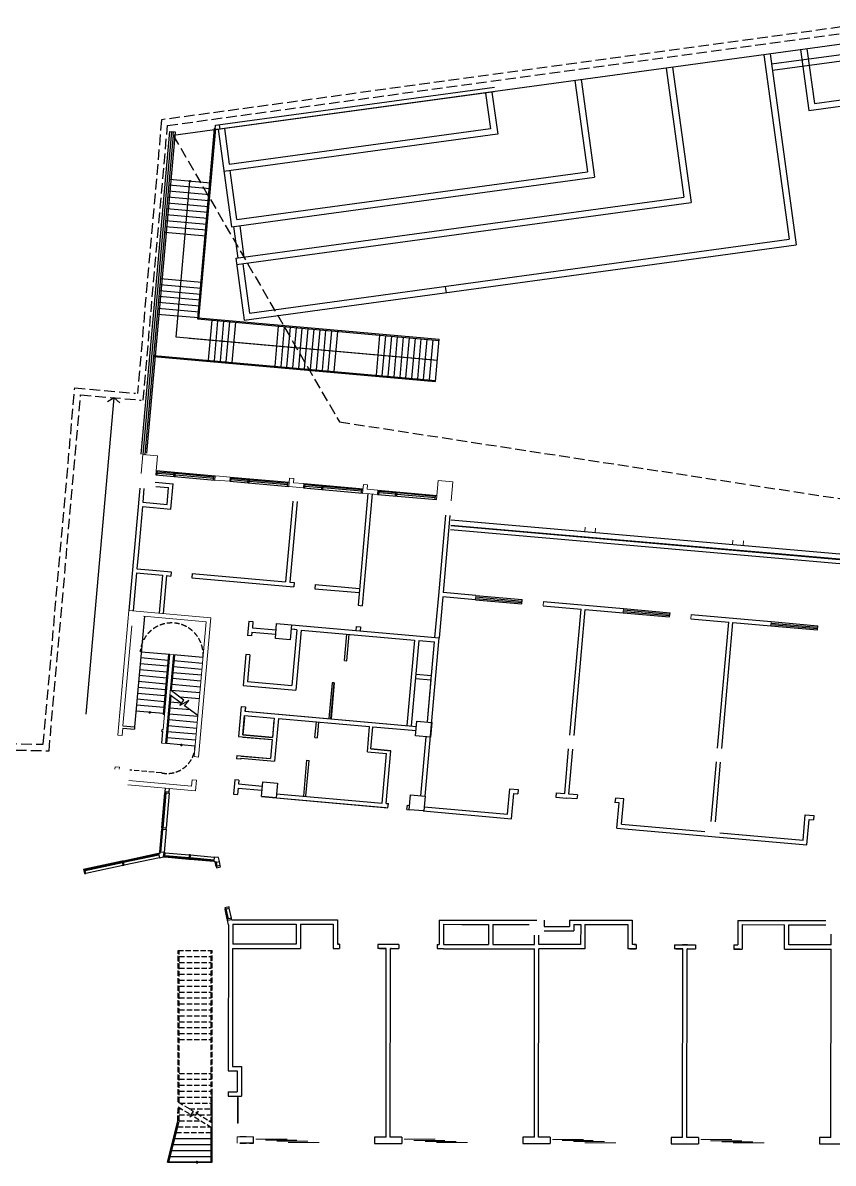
# Model space of a CAD drawing. Header units: millimetres. Extents: x 1311049 to 1489343, y -2265 to 146932.
# Drawn here: x 1361493 to 1399743, y 38943 to 92795 of the extents above; entities that cross this region are included whole.
import ezdxf

# ---------------------------------------------------------------- set-up
doc = ezdxf.new("R2010")
doc.units = ezdxf.units.MM
doc.header["$LTSCALE"] = 1000
doc.linetypes.add('DASH', pattern=[0.35, 0.25, -0.1])
doc.linetypes.add('XRE1$0$DASH', pattern=[0.35, 0.25, -0.1])
for name, color, linetype in [('A-WALL', 7, 'CONTINUOUS'), ('A—墙体', 7, 'CONTINUOUS'), ('A—楼梯、电梯、栏杆', 50, 'CONTINUOUS'), ('A—门窗', 135, 'CONTINUOUS'), ('E1-RV-1F$0$WRV-1-01-N1$0$AUDIT_D_120618114340-341', 1, 'CONTINUOUS'), ('I—平面—门', 22, 'CONTINUOUS')]:
    doc.layers.add(name, color=color, linetype=linetype)
for name, color, linetype, lineweight in [('E1-RI-1F$0$A-DOOR-GLAZ', 1, 'CONTINUOUS', 5), ('E1-RI-1F$0$A-GLAZ', 140, 'CONTINUOUS', 5), ('E1-RI-1F$0$A-WALL', 7, 'CONTINUOUS', 5), ('E1-RI-1F$0$AUDIT_D_131110141545-10', 7, 'CONTINUOUS', 5), ('E1-RI-1F$0$AUDIT_D_131110141545-11', 3, 'CONTINUOUS', 5), ('E1-RV-1F$0$$0$A-WALL', 7, 'CONTINUOUS', 5), ('E1-RV-1F$0$A-WALL', 7, 'CONTINUOUS', 5)]:
    doc.layers.add(name, color=color, linetype=linetype, lineweight=lineweight)
doc.layers.get('E1-RV-1F$0$WRV-1-01-N1$0$AUDIT_D_120618114340-341').off()
doc.layers.get('I—平面—门').off()

# ---------------------------------------------------------------- blocks, each defined once
blk = doc.blocks.new('E1-RI-1F$0$SLIDING-4_PANEL_NO_TRIM_NO')
at = {"layer": 'E1-RI-1F$0$A-DOOR-GLAZ'}
for p, q in [((102, 201), (1575, 201)), ((635, 150), (2108, 150)), ((1168, 99), (2641, 99)), ((1625, 48), (3098, 48))]:
    blk.add_line(p, q, dxfattribs=at)
blk = doc.blocks.new('E1-RV-1F$0$3')
at = {"layer": 'A—楼梯、电梯、栏杆'}
h = blk.add_hatch(color=256, dxfattribs=at)
edge = h.paths.add_edge_path()
edge.add_arc((10773785, -7567737), 20, 138.7891, 318.7891, ccw=False)
edge.add_arc((10773785, -7567737), 20, -41.2109, 138.7891, ccw=False)
blk.add_lwpolyline([(10773800, -7567750, -1), (10773770, -7567724, -1)], format="xyb", close=True, dxfattribs=at)
blk = doc.blocks.new('E1-RI-1F$0$ERE')
at = {"layer": 'A—门窗'}
for p, q in [((11739078, -6134608), (11739095, -6134408)), ((11739881, -6134610), (11739084, -6134541)), ((11739886, -6134543), (11739089, -6134475)), ((11739875, -6134677), (11739892, -6134478)), ((11739935, -6134682), (11739952, -6134483)), ((11741754, -6134771), (11739940, -6134615)), ((11741760, -6134705), (11739946, -6134548)), ((11741748, -6134841), (11741765, -6134641)), ((11742565, -6134912), (11742582, -6134712)), ((11743368, -6134910), (11742571, -6134841)), ((11743374, -6134844), (11742577, -6134775)), ((11743362, -6134981), (11743379, -6134782)), ((11743422, -6134986), (11743439, -6134787)), ((11745242, -6135071), (11743428, -6134915)), ((11745247, -6135005), (11743434, -6134849)), ((11745235, -6135145), (11745253, -6134945)), ((11746051, -6135216), (11746068, -6135017)), ((11746855, -6135210), (11746058, -6135142)), ((11746860, -6135144), (11746063, -6135075)), ((11746848, -6135285), (11746865, -6135086)), ((11746908, -6135291), (11746925, -6135091)), ((11748728, -6135371), (11746915, -6135215)), ((11748734, -6135305), (11746920, -6135149)), ((11748722, -6135449), (11748739, -6135249)), ((11749539, -6135520), (11749556, -6135321)), ((11750348, -6135444), (11749551, -6135375)), ((11750342, -6135510), (11749545, -6135442)), ((11750336, -6135589), (11750353, -6135390)), ((11750395, -6135595), (11750412, -6135395)), ((11752216, -6135672), (11750402, -6135516)), ((11752222, -6135605), (11750408, -6135449)), ((11752209, -6135753), (11752226, -6135554))]:
    blk.add_line(p, q, dxfattribs=at)
for points in [[(11739017, -6134602), (11741808, -6134846)], [(11739035, -6134403), (11741825, -6134646)], [(11742523, -6134707), (11745311, -6134951)], [(11742505, -6134907), (11745294, -6135151)], [(11745992, -6135211), (11748781, -6135454)], [(11746009, -6135011), (11748800, -6135255)], [(11749496, -6135315), (11752284, -6135559)], [(11749479, -6135515), (11752268, -6135758)]]:
    blk.add_lwpolyline(points, dxfattribs=at)
at = {"layer": 'E1-RI-1F$0$AUDIT_D_131110141545-10'}
for p, q in [((11738321, -6134542), (11738398, -6133645)), ((11739095, -6133705), (11738398, -6133645)), ((11739018, -6134602), (11739095, -6133705)), ((11741808, -6134846), (11742505, -6134907))]:
    blk.add_line(p, q, dxfattribs=at)
for points in [[(11741808, -6134846), (11741825, -6134643), (11742024, -6134664), (11742024, -6134664), (11742522, -6134707), (11742505, -6134907)], [(11745294, -6135151), (11745328, -6134752), (11745528, -6134769), (11745511, -6134968), (11746009, -6135011), (11745992, -6135211)], [(11745294, -6135151), (11745991, -6135211)], [(11748781, -6135454), (11748816, -6135056), (11749015, -6135073), (11748998, -6135272), (11749496, -6135315), (11749479, -6135514), (11748781, -6135454)], [(11752965, -6135818), (11753042, -6134921), (11752344, -6134861), (11752267, -6135758)]]:
    blk.add_lwpolyline(points, dxfattribs=at)
at = {"layer": 'E1-RI-1F$0$AUDIT_D_131110141545-11'}
for p, q in [((11739024, -6134536), (11739023, -6134536)), ((11739029, -6134470), (11739029, -6134470)), ((11741808, -6134843), (11741825, -6134643)), ((11752274, -6135677), (11752274, -6135677)), ((11752280, -6135610), (11752280, -6135610))]:
    blk.add_line(p, q, dxfattribs=at)
blk = doc.blocks.new('E1-RI-1F$0$RECTANGULAR_MULLION_-_60_H')
at = {"layer": 'A—门窗'}
for p, q in [((64153, 63217), (65242, 62886)), ((64211, 63409), (65301, 63077))]:
    blk.add_line(p, q, dxfattribs=at)
blk = doc.blocks.new('E1-RI-1F$0$RECTANGULAR_MULLION_-_60_M')
at = {"layer": 'A—门窗'}
for p, q in [((65358, 63059), (66433, 62732)), ((65300, 62868), (66374, 62541))]:
    blk.add_line(p, q, dxfattribs=at)
blk = doc.blocks.new('E1-RI-1F$0$SYSTEM_PANEL_-_GLAZED-7480')
at = {"layer": 'E1-RI-1F$0$A-GLAZ'}
for p, q in [((605, 44.45), (-605, 44.45)), ((-605, 44.45), (-605, 19.05)), ((-605, 19.05), (605, 19.05)), ((605, 19.05), (605, 44.45))]:
    blk.add_line(p, q, dxfattribs=at)

msp = doc.modelspace()

# ---------------------------------------------------------------- linework, layer by layer
at = {"layer": 'A-WALL'}
for p, q in [((1373475, 64422), (1381146, 63744)), ((1374429, 64137), (1374155, 64161, 0)), ((1374429, 64137), (1374196, 61497)), ((1374628, 64119), (1374377, 61280)), ((1374628, 64119), (1379982, 63646)), ((1372295, 63848), (1372096, 63866)), ((1376685, 62682, 0), (1376795, 63927)), ((1376784, 62673), (1376894, 63919)), ((1379982, 63646), (1379626, 59611)), ((1380182, 63628), (1380929, 63562)), ((1380485, 56273), (1381146, 63744)), ((1380744, 61470), (1380929, 63562)), ((1372017, 62970), (1371887, 61500)), ((1372216, 62952), (1372017, 62970)), ((1372216, 62952), (1372104, 61682)), ((1376685, 62682, 0), (1376784, 62673, 0)), ((1371887, 61500), (1374377, 61280)), ((1372104, 61682), (1374196, 61497)), ((1376090, 61631), (1375940, 59937)), ((1376189, 61622), (1376040, 59928)), ((1376044, 59975), (1376176, 61469)), ((1376189, 61622), (1376090, 61631)), ((1379979, 61337), (1379825, 59594)), ((1380594, 59777), (1380726, 61271)), ((1371799, 60504), (1371673, 59085)), ((1371799, 60504), (1371998, 60487)), ((1371998, 60487), (1371981, 60287)), ((1371954, 59988), (1371881, 59167)), ((1371981, 60287), (1380074, 59572)), ((1373349, 59865), (1373276, 59043)), ((1373557, 59947), (1373378, 57930)), ((1373557, 59947), (1377865, 59566)), ((1375284, 59042), (1375350, 59789)), ((1377759, 58371), (1377865, 59566)), ((1377922, 58507), (1378014, 59553)), ((1378014, 59553), (1380056, 59372)), ((1373267, 58944), (1373188, 58047)), ((1375284, 59042), (1375383, 59033)), ((1371594, 58188), (1371581, 58039)), ((1371594, 58188), (1373188, 58047)), ((1377759, 58371), (1378656, 58292)), ((1377922, 58507), (1378868, 58423)), ((1378449, 55951), (1378656, 58292)), ((1378648, 55933), (1378868, 58423)), ((1371780, 58021), (1371581, 58039)), ((1371785, 58071), (1371780, 58021)), ((1371785, 58071), (1373378, 57930)), ((1371493, 57043), (1371433, 56370)), ((1371692, 57025), (1371493, 57043)), ((1371659, 56651), (1371633, 56353)), ((1371659, 56651), (1372780, 56552)), ((1371692, 57025), (1371677, 56851)), ((1371677, 56851), (1372797, 56752)), ((1371433, 56370), (1371633, 56353)), ((1372753, 56254), (1378630, 55734)), ((1373468, 56391), (1378449, 55951)), ((1378630, 55734), (1378730, 55725)), ((1378648, 55933), (1378748, 55924)), ((1378730, 55725), (1378748, 55924)), ((1379626, 55646), (1379644, 55845)), ((1379626, 55646), (1379626, 55646)), ((1379626, 55646), (1379726, 55637)), ((1379644, 55845), (1379744, 55836))]:
    msp.add_line(p, q, dxfattribs=at)
at = {"layer": 'A-WALL', "color": 7}
for p, q in [((1371963, 60088), (1373357, 59965)), ((1371673, 59085), (1373267, 58944)), ((1371881, 59167), (1373276, 59043))]:
    msp.add_line(p, q, dxfattribs=at)
at = {"layer": 'A-WALL'}
msp.add_lwpolyline([(1371963, 60088), (1373357, 59965), (1373276, 59043), (1371881, 59167)], close=True, dxfattribs=at)
for points in [[(1380096, 59821), (1380793, 59759), (1380732, 59062), (1380034, 59124), (1380096, 59821)], [(1378868, 58423), (1377922, 58507), (1378014, 59553)], [(1372815, 56951), (1373512, 56889), (1373451, 56192), (1372753, 56254), (1372815, 56951)], [(1379788, 56334), (1380485, 56273), (1380423, 55575), (1379726, 55637), (1379788, 56334)]]:
    msp.add_lwpolyline(points, dxfattribs=at)
at = {"layer": 'A—墙体'}
for p, q in [((1367741, 71103), (1368589, 71028)), ((1367013, 70816), (1366502, 65038)), ((1367212, 70798), (1367155, 70151)), ((1367770, 70899), (1368372, 70846)), ((1368301, 70049), (1368372, 70846)), ((1368483, 69833), (1368589, 71028)), ((1377783, 70562), (1377316, 65287)), ((1367155, 70151), (1368301, 70049)), ((1374237, 70202), (1373900, 66392)), ((1374436, 70185), (1374100, 66374)), ((1377982, 70545), (1377516, 65269)), ((1367138, 69951), (1366948, 67810)), ((1367138, 69951), (1368483, 69833)), ((1381122, 65754), (1381457, 69539)), ((1381656, 69521), (1381335, 65885)), ((1366948, 67810), (1366878, 67013)), ((1366860, 66814), (1366702, 65021)), ((1366860, 66814), (1368080, 66706)), ((1366878, 67013), (1367625, 66947)), ((1367625, 66947), (1368496, 66870)), ((1368496, 66870), (1368479, 66671)), ((1369493, 66782), (1369475, 66583)), ((1369493, 66782), (1373900, 66392)), ((1368080, 66706), (1367922, 64913)), ((1368280, 66688), (1368121, 64895)), ((1368280, 66688), (1368479, 66671)), ((1369475, 66583), (1374281, 66158)), ((1374100, 66374), (1374299, 66357)), ((1374299, 66357), (1374281, 66158)), ((1375295, 66269), (1375277, 66070)), ((1375295, 66269), (1377387, 66084)), ((1375277, 66070), (1377369, 65885)), ((1380946, 63761), (1381122, 65754)), ((1382879, 65749), (1381335, 65885)), ((1377316, 65287), (1377516, 65269)), ((1381317, 65686), (1381145, 63744)), ((1382861, 65550), (1381317, 65686)), ((1386049, 65268), (1387842, 65109)), ((1386066, 65467), (1389851, 65132)), ((1387315, 59158), (1387842, 65109)), ((1387515, 59140), (1388041, 65092)), ((1388041, 65092), (1389834, 64933)), ((1393021, 64651), (1394814, 64493)), ((1393039, 64851), (1396824, 64516)), ((1372155, 64538), (1372096, 63866)), ((1372155, 64538), (1372096, 63866)), ((1372155, 64538), (1372355, 64521)), ((1372155, 64538), (1372355, 64521)), ((1372355, 64521), (1372328, 64222)), ((1372355, 64521), (1372328, 64222)), ((1372328, 64222), (1373449, 64123)), ((1372328, 64222), (1373449, 64123)), ((1373475, 64422), (1381145, 63744)), ((1373475, 64422), (1381145, 63744)), ((1373475, 64422), (1381145, 63744)), ((1373475, 64422), (1381145, 63744)), ((1374429, 64137), (1374155, 64161, 0)), ((1374329, 64145), (1374155, 64161, 0)), ((1374429, 64137), (1374195, 61497)), ((1374429, 64137), (1374195, 61497)), ((1374628, 64119), (1374377, 61280)), ((1374628, 64119), (1374377, 61280)), ((1374628, 64119), (1379982, 63646)), ((1374628, 64119), (1379982, 63646)), ((1377228, 64291), (1377211, 64092)), ((1377228, 64291), (1377427, 64273)), ((1377427, 64273), (1377410, 64074)), ((1394288, 58541), (1394814, 64493)), ((1394487, 58524), (1395014, 64475)), ((1395014, 64475), (1396807, 64317)), ((1372295, 63848), (1372096, 63866)), ((1372295, 63848), (1372096, 63866)), ((1372311, 64023), (1372295, 63848)), ((1372311, 64023), (1372295, 63848)), ((1372311, 64023), (1373431, 63924)), ((1372311, 64023), (1373431, 63924)), ((1379982, 63646), (1379626, 59611)), ((1379982, 63646), (1379626, 59611)), ((1380181, 63628), (1379996, 61536)), ((1380181, 63628), (1379996, 61536)), ((1380181, 63628), (1380929, 63562)), ((1380181, 63628), (1380929, 63562)), ((1380485, 56273), (1381145, 63744)), ((1380485, 56273), (1381145, 63744)), ((1380788, 61968), (1380929, 63562)), ((1380788, 61968), (1380929, 63562)), ((1380041, 62034), (1380788, 61968)), ((1380041, 62034), (1380788, 61968)), ((1371887, 61500), (1374377, 61280)), ((1371887, 61500), (1374377, 61280)), ((1372104, 61682), (1374195, 61497)), ((1372104, 61682), (1374195, 61497)), ((1376090, 61631), (1375940, 59937)), ((1376090, 61631), (1375940, 59937)), ((1376039, 59928), (1376189, 61622)), ((1376189, 61622), (1376090, 61631)), ((1376189, 61622), (1376090, 61631)), ((1379996, 61536), (1379825, 59594)), ((1379996, 61536), (1379825, 59594)), ((1380023, 61835), (1380770, 61769)), ((1380023, 61835), (1380770, 61769)), ((1380594, 59777), (1380770, 61769)), ((1380594, 59777), (1380770, 61769)), ((1371799, 60504), (1371673, 59085)), ((1371799, 60504), (1371673, 59085)), ((1371799, 60504), (1371998, 60487)), ((1371799, 60504), (1371998, 60487)), ((1371998, 60487), (1371980, 60287)), ((1371998, 60487), (1371980, 60287)), ((1371980, 60287), (1380074, 59572)), ((1371980, 60287), (1380074, 59572)), ((1373357, 59965), (1373276, 59043)), ((1373357, 59965), (1373276, 59043)), ((1373556, 59947), (1373378, 57930)), ((1373556, 59947), (1373378, 57930)), ((1373556, 59947), (1377865, 59566)), ((1373556, 59947), (1377865, 59566)), ((1375449, 59780), (1375383, 59033)), ((1375449, 59780), (1375396, 59182)), ((1366213, 59493), (1366760, 59445)), ((1366222, 59593), (1366768, 59544)), ((1366768, 59544), (1366760, 59445)), ((1368054, 59330), (1368063, 59430)), ((1368054, 59330), (1368104, 59326)), ((1368056, 58778), (1368104, 59326)), ((1368063, 59430), (1368113, 59425)), ((1377759, 58371), (1377865, 59566)), ((1377759, 58371), (1377865, 59566)), ((1377922, 58507), (1378014, 59553)), ((1377922, 58507), (1378014, 59553)), ((1378014, 59553), (1380056, 59373)), ((1378014, 59553), (1380056, 59373)), ((1371872, 59067), (1373267, 58944)), ((1371872, 59067), (1373267, 58944)), ((1373267, 58944), (1373188, 58047)), ((1373267, 58944), (1373188, 58047)), ((1380286, 56290), (1380532, 59080)), ((1380286, 56290), (1380532, 59080)), ((1371594, 58188), (1371581, 58039)), ((1371594, 58188), (1371581, 58039)), ((1371793, 58171), (1373188, 58047)), ((1371793, 58171), (1373188, 58047)), ((1377759, 58371), (1378655, 58292)), ((1377759, 58371), (1378655, 58292)), ((1377922, 58507), (1378868, 58423)), ((1377922, 58507), (1378868, 58423)), ((1378448, 55951), (1378655, 58292)), ((1378448, 55951), (1378655, 58292)), ((1378648, 55933), (1378868, 58423)), ((1378648, 55933), (1378868, 58423)), ((1387071, 56393), (1387258, 58510)), ((1387270, 56376), (1387457, 58493)), ((1371780, 58021), (1371581, 58039)), ((1371780, 58021), (1371581, 58039)), ((1371784, 58071), (1371780, 58021)), ((1371784, 58071), (1371780, 58021)), ((1371784, 58071), (1373378, 57930)), ((1371784, 58071), (1373378, 57930)), ((1374754, 56277), (1374904, 57971)), ((1374754, 56277), (1374904, 57971)), ((1374854, 56269), (1375003, 57962)), ((1374854, 56269), (1375003, 57962)), ((1374904, 57971), (1375003, 57962)), ((1374904, 57971), (1375003, 57962)), ((1393982, 55080), (1394231, 57894)), ((1394181, 55062), (1394430, 57876)), ((1371493, 57043), (1371433, 56370)), ((1371493, 57043), (1371433, 56370)), ((1371692, 57025), (1371493, 57043)), ((1371692, 57025), (1371493, 57043)), ((1371659, 56652), (1371632, 56353)), ((1371659, 56652), (1371632, 56353)), ((1371659, 56652), (1372779, 56552)), ((1371659, 56652), (1372779, 56552)), ((1371692, 57025), (1371676, 56851)), ((1371692, 57025), (1371676, 56851)), ((1371676, 56851), (1372797, 56752)), ((1371676, 56851), (1372797, 56752)), ((1384375, 55427), (1384481, 56622)), ((1384481, 56622), (1384880, 56587)), ((1384880, 56587), (1384862, 56388)), ((1371433, 56370), (1371632, 56353)), ((1371433, 56370), (1371632, 56353)), ((1372753, 56254), (1378730, 55725)), ((1372753, 56254), (1378730, 55725)), ((1373468, 56391), (1378448, 55951)), ((1373468, 56391), (1378448, 55951)), ((1384557, 55210), (1384663, 56406)), ((1384663, 56406), (1384862, 56388)), ((1386673, 56429), (1386655, 56229)), ((1386655, 56229), (1387153, 56185)), ((1386673, 56429), (1387071, 56393)), ((1387651, 56141), (1387153, 56185)), ((1387669, 56341), (1387270, 56376)), ((1387669, 56341), (1387651, 56141)), ((1389462, 56182), (1389444, 55983)), ((1389860, 56147), (1389462, 56182)), ((1389754, 54951), (1389860, 56147)), ((1378648, 55933), (1378747, 55924)), ((1378648, 55933), (1378747, 55924)), ((1378730, 55725), (1378747, 55924)), ((1378730, 55725), (1378747, 55924)), ((1379626, 55646), (1379644, 55845)), ((1379626, 55646), (1379644, 55845)), ((1379626, 55646), (1379726, 55637)), ((1379626, 55646), (1379726, 55637)), ((1379644, 55845), (1379743, 55836)), ((1379644, 55845), (1379743, 55836)), ((1380398, 55578), (1384557, 55210)), ((1380441, 55775), (1384375, 55427)), ((1389643, 55965), (1389444, 55983)), ((1389538, 54770), (1389643, 55965)), ((1389754, 54951), (1393689, 54604)), ((1398321, 54194), (1398427, 55389)), ((1398427, 55389), (1398825, 55354)), ((1398503, 53977), (1398608, 55173)), ((1398608, 55173), (1398808, 55155)), ((1398825, 55354), (1398808, 55155)), ((1389538, 54770), (1398503, 53977)), ((1394386, 54542), (1398321, 54194)), ((1371156, 50412), (1371351, 50454)), ((1371200, 50204), (1371156, 50412)), ((1371200, 50204), (1371191, 43305)), ((1371355, 50435), (1371351, 50454)), ((1371355, 50435), (1376350, 50429)), ((1371400, 50235), (1371399, 49285)), ((1371400, 50235), (1374400, 50232)), ((1371800, 50435), (1371800, 50435)), ((1374400, 50232), (1374399, 49281)), ((1374600, 50231), (1374598, 49081)), ((1374600, 50231), (1376150, 50229)), ((1376150, 50229), (1376148, 49079)), ((1376150, 50229), (1376149, 49279)), ((1376350, 50429), (1376349, 49279)), ((1381150, 50424), (1381149, 49274)), ((1381150, 50424), (1385750, 50418)), ((1381350, 50223), (1381349, 49273)), ((1381350, 50223), (1383225, 50221)), ((1382222, 50222), (1383475, 50221)), ((1383475, 50221), (1383474, 49271)), ((1383675, 50221), (1383674, 49271)), ((1383675, 50221), (1385400, 50219)), ((1386100, 50418), (1386100, 50118)), ((1386100, 50118), (1387300, 50116)), ((1387300, 50416), (1387300, 50116)), ((1387300, 50416), (1390250, 50413)), ((1387500, 50216), (1387499, 49916)), ((1387500, 50216), (1387825, 50216)), ((1387825, 50216), (1387824, 49266)), ((1388025, 50215), (1388023, 49065)), ((1388025, 50215), (1390050, 50213)), ((1390050, 50213), (1390048, 49063)), ((1390250, 50413), (1390249, 49263)), ((1395250, 50407), (1395249, 49257)), ((1395250, 50407), (1399400, 50402)), ((1395450, 50207), (1395448, 49057)), ((1395450, 50207), (1397450, 50204)), ((1397448, 49054), (1397450, 50204)), ((1397649, 49254), (1397650, 50204)), ((1397650, 50204), (1399400, 50202)), ((1385649, 49268), (1385649, 49718)), ((1385849, 49268), (1385849, 49718)), ((1386099, 49918), (1387499, 49916)), ((1399649, 49252), (1399649, 49752)), ((1371398, 49085), (1371391, 43505)), ((1371398, 49085), (1374598, 49081)), ((1374399, 49282), (1371399, 49285)), ((1376148, 49079), (1376448, 49079)), ((1376449, 49279), (1376349, 49279)), ((1376349, 49279), (1376449, 49279)), ((1376449, 49279), (1376448, 49079)), ((1376449, 49279), (1376448, 49079)), ((1378249, 49277), (1378248, 49077)), ((1378648, 49077), (1378248, 49077)), ((1379249, 49276), (1378249, 49277)), ((1378323, 49077), (1378648, 49077)), ((1378638, 40177), (1378648, 49077)), ((1378838, 40176), (1378848, 49076)), ((1378873, 49076), (1378848, 49076)), ((1378848, 49076), (1379248, 49076)), ((1379249, 49276), (1379248, 49076)), ((1381049, 49274), (1381048, 49074)), ((1381049, 49274), (1381048, 49074)), ((1381048, 49074), (1381348, 49073)), ((1381348, 49073), (1381048, 49074)), ((1381049, 49274), (1381149, 49274)), ((1381348, 49073), (1385648, 49068)), ((1381349, 49273), (1383474, 49271)), ((1383674, 49271), (1385649, 49268)), ((1385638, 40168), (1385648, 49068)), ((1385838, 40168), (1385848, 49068)), ((1388023, 49065), (1385848, 49068)), ((1387824, 49266), (1385849, 49268)), ((1390448, 49063), (1390048, 49063)), ((1390148, 49063), (1390448, 49063)), ((1390449, 49263), (1390249, 49263)), ((1390349, 49263), (1390449, 49263)), ((1390449, 49263), (1390448, 49063)), ((1390449, 49263), (1390448, 49063)), ((1392249, 49260), (1392248, 49060)), ((1392648, 49060), (1392248, 49060)), ((1392249, 49260), (1393249, 49259)), ((1392323, 49060), (1392648, 49060)), ((1392874, 49260), (1392624, 49260)), ((1392638, 40160), (1392648, 49060)), ((1392838, 40160), (1392848, 49060)), ((1392873, 49060), (1392848, 49060)), ((1392848, 49060), (1393248, 49059)), ((1393249, 49259), (1393248, 49059)), ((1395049, 49257), (1395048, 49057)), ((1395049, 49257), (1395048, 49057)), ((1395048, 49057), (1395448, 49057)), ((1395348, 49057), (1395048, 49057)), ((1395049, 49257), (1395249, 49257)), ((1397448, 49054), (1399648, 49052)), ((1399649, 49252), (1397649, 49254)), ((1399638, 40152), (1399648, 49052)), ((1371191, 43305), (1371617, 43305)), ((1371391, 43505), (1371817, 43505)), ((1371617, 43305), (1371615, 42305)), ((1371817, 43505), (1371815, 42105)), ((1371189, 42305), (1371615, 42305)), ((1371189, 42305), (1371189, 42105)), ((1371189, 42105), (1371815, 42105)), ((1371737, 39885), (1372038, 39884)), ((1372389, 39884), (1371737, 39885)), ((1372038, 40184), (1371738, 40185)), ((1372188, 39884), (1372389, 39884)), ((1372389, 39883, 0), (1372389, 40184, 0)), ((1378638, 40177), (1378087, 40177)), ((1378087, 40177), (1378087, 39877)), ((1378087, 39877), (1379388, 39876)), ((1379388, 40176), (1378838, 40176)), ((1379388, 40176), (1379388, 39875)), ((1385088, 40169), (1385088, 39869)), ((1385638, 40168), (1385088, 40169)), ((1385088, 39869), (1386389, 39867)), ((1386389, 40167), (1385838, 40168)), ((1386389, 40167), (1386389, 39867)), ((1392091, 40161), (1392091, 39861)), ((1392638, 40160), (1392091, 40161)), ((1392091, 39861), (1393392, 39859)), ((1393392, 40159), (1392838, 40160)), ((1393392, 40159), (1393392, 39859)), ((1399091, 40152), (1399091, 39852)), ((1399638, 40152), (1399091, 40152)), ((1399091, 39852), (1400392, 39851))]:
    msp.add_line(p, q, dxfattribs=at)
for points in [[(1367259, 72402), (1367261, 72402)], [(1373475, 64422), (1374172, 64360), (1374111, 63663), (1373414, 63725), (1373475, 64422)], [(1373475, 64422), (1374172, 64360), (1374111, 63663), (1373414, 63725), (1373475, 64422)], [(1380096, 59821), (1380793, 59759), (1380731, 59062), (1380034, 59124), (1380096, 59821)], [(1380096, 59821), (1380793, 59759), (1380731, 59062), (1380034, 59124), (1380096, 59821)], [(1372815, 56951), (1373512, 56889), (1373450, 56192), (1372753, 56254), (1372815, 56951)], [(1372815, 56951), (1373512, 56889), (1373450, 56192), (1372753, 56254), (1372815, 56951)], [(1379787, 56334), (1380485, 56273), (1380423, 55575), (1379726, 55637), (1379787, 56334)], [(1379787, 56334), (1380485, 56273), (1380423, 55575), (1379726, 55637), (1379787, 56334)]]:
    msp.add_lwpolyline(points, dxfattribs=at)
at = {"layer": 'A—楼梯、电梯、栏杆', "linetype": 'DASH', "ltscale": 2}
for p, q in [((1404976, 93261), (1368044, 88213)), ((1404976, 93261), (1368044, 88213)), ((1368322, 87948), (1405314, 93004)), ((1368322, 87948), (1405314, 93004)), ((1368044, 88213), (1366902, 75293)), ((1368044, 88213), (1366902, 75293)), ((1367174, 74968), (1368322, 87948)), ((1367174, 74968), (1368322, 87948)), ((1362457, 58725), (1363946, 75554)), ((1362457, 58725), (1363946, 75554)), ((1363946, 75554), (1366807, 75301)), ((1363946, 75554), (1366807, 75301)), ((1362731, 58420), (1364218, 75229)), ((1364218, 75229), (1367080, 74976)), ((1357918, 58815), (1362457, 58725)), ((1357918, 58815), (1362457, 58725)), ((1357674, 58520), (1362731, 58420))]:
    msp.add_line(p, q, dxfattribs=at)
at = {"layer": 'A—楼梯、电梯、栏杆'}
for p, q in [((1405877, 92577), (1368594, 87481)), ((1402877, 91660), (1396837, 90835)), ((1402917, 91363), (1396877, 90538)), ((1368411, 87659), (1367059, 72420)), ((1368411, 87659), (1367059, 72420)), ((1368596, 87483), (1367259, 72402)), ((1368596, 87483), (1367259, 72402)), ((1370329, 84948), (1368387, 85120)), ((1370329, 84948), (1368387, 85120)), ((1370354, 85227), (1368411, 85399)), ((1370354, 85227), (1368411, 85399)), ((1368730, 77946), (1369379, 85313)), ((1368730, 77946), (1369379, 85313)), ((1370280, 84390), (1368337, 84562)), ((1370280, 84390), (1368337, 84562)), ((1370304, 84669), (1368362, 84841)), ((1370304, 84669), (1368362, 84841)), ((1370255, 84111), (1368312, 84283)), ((1370255, 84111), (1368312, 84283)), ((1370205, 83553), (1368263, 83726)), ((1370205, 83553), (1368263, 83726)), ((1370230, 83832), (1368288, 84004)), ((1370230, 83832), (1368288, 84004)), ((1370156, 82995), (1368214, 83168)), ((1370156, 82995), (1368214, 83168)), ((1370181, 83274), (1368238, 83447)), ((1370181, 83274), (1368238, 83447)), ((1370131, 82717), (1368189, 82889)), ((1370131, 82717), (1368189, 82889)), ((1369912, 80251), (1367970, 80423)), ((1369912, 80251), (1367970, 80423)), ((1369937, 80530), (1367995, 80702)), ((1369937, 80530), (1367995, 80702)), ((1369863, 79693), (1367921, 79865)), ((1369863, 79693), (1367921, 79865)), ((1369888, 79972), (1367945, 80144)), ((1369888, 79972), (1367945, 80144)), ((1369813, 79135), (1367871, 79307)), ((1369813, 79135), (1367871, 79307)), ((1369838, 79414), (1367896, 79586)), ((1369838, 79414), (1367896, 79586)), ((1369789, 78856), (1367846, 79028)), ((1369789, 78856), (1367846, 79028)), ((1369735, 78811), (1381139, 77798)), ((1369735, 78811), (1381139, 77798)), ((1369789, 78856), (1381143, 77848)), ((1369789, 78856), (1381143, 77848)), ((1370411, 78751), (1370243, 76858)), ((1370411, 78751), (1370243, 76858)), ((1370690, 78726), (1370522, 76833)), ((1370690, 78726), (1370522, 76833)), ((1370969, 78701), (1370801, 76809)), ((1370969, 78701), (1370801, 76809)), ((1371248, 78676), (1371079, 76784)), ((1371248, 78676), (1371079, 76784)), ((1371526, 78652), (1371358, 76759)), ((1371526, 78652), (1371358, 76759)), ((1373401, 76577), (1373568, 78470)), ((1373401, 76577), (1373568, 78470)), ((1373680, 76552), (1373847, 78445)), ((1373680, 76552), (1373847, 78445)), ((1373959, 76528), (1374126, 78420)), ((1373959, 76528), (1374126, 78420)), ((1374237, 76503), (1374405, 78395)), ((1374237, 76503), (1374405, 78395)), ((1374516, 76478), (1374684, 78371)), ((1374516, 76478), (1374684, 78371)), ((1374795, 76453), (1374963, 78346)), ((1374795, 76453), (1374963, 78346)), ((1375074, 76429), (1375242, 78321)), ((1375074, 76429), (1375242, 78321)), ((1375353, 76404), (1375521, 78297)), ((1375353, 76404), (1375521, 78297)), ((1375632, 76379), (1375800, 78272)), ((1375632, 76379), (1375800, 78272)), ((1375911, 76355), (1376078, 78247)), ((1375911, 76355), (1376078, 78247)), ((1376190, 76330), (1376357, 78223)), ((1376190, 76330), (1376357, 78223)), ((1380905, 76866), (1368730, 77946)), ((1380905, 76866), (1368730, 77946)), ((1381055, 76852), (1369340, 77892)), ((1381055, 76852), (1369340, 77892)), ((1378182, 76153), (1378350, 78046)), ((1378182, 76153), (1378350, 78046)), ((1378461, 76128), (1378628, 78020)), ((1378461, 76128), (1378628, 78020)), ((1378740, 76103), (1378907, 77996)), ((1378740, 76103), (1378907, 77996)), ((1379019, 76078), (1379186, 77971)), ((1379019, 76078), (1379186, 77971)), ((1379298, 76054), (1379465, 77946)), ((1379298, 76054), (1379465, 77946)), ((1379576, 76029), (1379744, 77921)), ((1379576, 76029), (1379744, 77921)), ((1379855, 76004), (1380023, 77897)), ((1379855, 76004), (1380023, 77897)), ((1380134, 75979), (1380302, 77872)), ((1380134, 75979), (1380302, 77872)), ((1380413, 75955), (1380581, 77847)), ((1380413, 75955), (1380581, 77847)), ((1380692, 75930), (1380860, 77823)), ((1380692, 75930), (1380860, 77823)), ((1380967, 75856), (1381143, 77848)), ((1380967, 75856), (1381143, 77848)), ((1367670, 77036), (1380967, 75856)), ((1367670, 77036), (1380967, 75856)), ((1367674, 77086), (1380971, 75905)), ((1367674, 77086), (1380971, 75905)), ((1367232, 64773), (1366768, 59544)), ((1368427, 62961), (1367082, 63080)), ((1368427, 62961), (1367082, 63080)), ((1368327, 62408), (1367032, 62523)), ((1368327, 62408), (1367032, 62523)), ((1368352, 62687), (1367057, 62802)), ((1368352, 62687), (1367057, 62802)), ((1368377, 62966), (1368125, 60127)), ((1368377, 62966), (1368125, 60127)), ((1368651, 62941), (1368501, 61257)), ((1368651, 62941), (1368501, 61257)), ((1369996, 62822), (1368601, 62946)), ((1369996, 62822), (1368601, 62946)), ((1369971, 62543), (1368626, 62662)), ((1369971, 62543), (1368626, 62662)), ((1368278, 61850), (1366983, 61965)), ((1368278, 61850), (1366983, 61965)), ((1368303, 62129), (1367008, 62244)), ((1368303, 62129), (1367008, 62244)), ((1369922, 61985), (1368577, 62105)), ((1369922, 61985), (1368577, 62105)), ((1369947, 62264), (1368601, 62384)), ((1369947, 62264), (1368601, 62384)), ((1368228, 61292), (1366934, 61407)), ((1368228, 61292), (1366934, 61407)), ((1368253, 61571), (1366958, 61686)), ((1368253, 61571), (1366958, 61686)), ((1369873, 61427), (1368527, 61547)), ((1369873, 61427), (1368527, 61547)), ((1369897, 61706), (1368552, 61826)), ((1369897, 61706), (1368552, 61826)), ((1368204, 61013), (1366909, 61128)), ((1368204, 61013), (1366909, 61128)), ((1368481, 61024), (1368280, 58758)), ((1368481, 61024), (1368280, 58758)), ((1368979, 60653), (1368434, 61059)), ((1368979, 60653), (1368434, 61059)), ((1369098, 60813), (1368454, 61292)), ((1369098, 60813), (1368454, 61292)), ((1368534, 60984), (1368478, 60989)), ((1368534, 60984), (1368478, 60989)), ((1369848, 61149), (1368502, 61268)), ((1369848, 61149), (1368502, 61268)), ((1369823, 60870), (1368914, 60950)), ((1369823, 60870), (1368914, 60950)), ((1368154, 60455), (1366859, 60570)), ((1368154, 60455), (1366859, 60570)), ((1368179, 60734), (1366884, 60849)), ((1368179, 60734), (1366884, 60849)), ((1369392, 60346), (1368428, 60431)), ((1369392, 60346), (1368428, 60431)), ((1368963, 60665), (1368453, 60710)), ((1368963, 60665), (1368453, 60710)), ((1369753, 60077), (1369131, 60540)), ((1369753, 60077), (1369131, 60540)), ((1368129, 60177), (1366835, 60291)), ((1368129, 60177), (1366835, 60291)), ((1368175, 60122), (1368125, 60127)), ((1368175, 60122), (1368125, 60127)), ((1369725, 59754), (1368379, 59873)), ((1369725, 59754), (1368379, 59873)), ((1369749, 60033), (1368403, 60152)), ((1369749, 60033), (1368403, 60152)), ((1369675, 59196), (1368329, 59316)), ((1369675, 59196), (1368329, 59316)), ((1369700, 59475), (1368354, 59594)), ((1369700, 59475), (1368354, 59594)), ((1369626, 58638), (1368280, 58758)), ((1369626, 58638), (1368280, 58758)), ((1369651, 58917), (1368304, 59037)), ((1369651, 58917), (1368304, 59037)), ((1368330, 38985), (1368750, 40634)), ((1368330, 38985), (1368750, 40634)), ((1368381, 38985), (1368810, 40665)), ((1368381, 38985), (1368810, 40665)), ((1370380, 38985), (1370380, 40649)), ((1370380, 38985), (1370380, 40649)), ((1370430, 38985), (1370430, 40618)), ((1370430, 38985), (1370430, 40618)), ((1368667, 40105), (1370380, 40105)), ((1368667, 40105), (1370380, 40105)), ((1368524, 39545), (1370380, 39545)), ((1368524, 39545), (1370380, 39545)), ((1368595, 39825), (1370380, 39825)), ((1368595, 39825), (1370380, 39825)), ((1368330, 38985), (1370430, 38985)), ((1368330, 38985), (1370430, 38985)), ((1368453, 39265), (1370380, 39265)), ((1368453, 39265), (1370380, 39265))]:
    msp.add_line(p, q, dxfattribs=at)
at = {"layer": 'A—楼梯、电梯、栏杆', "linetype": 'ByBlock', "ltscale": 5}
for p, q in [((1396472, 91290), (1397664, 82570)), ((1396769, 91331), (1398002, 82314)), ((1391865, 90660), (1392698, 84566)), ((1392162, 90701), (1393036, 84310)), ((1387555, 90071), (1388144, 85761)), ((1387852, 90112), (1388482, 85504)), ((1370578, 87753), (1383736, 89549)), ((1370578, 87753), (1383736, 89549)), ((1370596, 87957), (1383754, 89753)), ((1370596, 87957), (1383754, 89753)), ((1383339, 89474), (1383570, 87789)), ((1383637, 89514), (1383908, 87532)), ((1370532, 87797), (1369735, 78811)), ((1370532, 87797), (1369735, 78811)), ((1370582, 87804), (1369784, 78806)), ((1370582, 87804), (1369784, 78806)), ((1370532, 87797), (1370582, 87804)), ((1370532, 87797), (1370582, 87804)), ((1370578, 87753), (1370596, 87957)), ((1370578, 87753), (1370596, 87957)), ((1370806, 87760), (1370779, 87960)), ((1371009, 87809), (1371239, 86125)), ((1371239, 86125), (1383567, 87810)), ((1368411, 87659), (1368610, 87642)), ((1368411, 87659), (1368610, 87642)), ((1368596, 87483), (1368610, 87642)), ((1368596, 87483), (1368610, 87642)), ((1370711, 87768), (1371341, 83161)), ((1370982, 85787), (1383905, 87553)), ((1371598, 83499), (1371280, 85827)), ((1371598, 83499), (1388144, 85761)), ((1369989, 85259), (1369989, 85259)), ((1369989, 85259), (1369989, 85259)), ((1371341, 83161), (1388482, 85504)), ((1371544, 81675), (1392698, 84566)), ((1371585, 81378), (1393036, 84310)), ((1371433, 83174), (1371636, 81687)), ((1371730, 83214), (1371933, 81728)), ((1372200, 79090), (1397664, 82570)), ((1371944, 78752), (1398002, 82314)), ((1371544, 81675), (1371944, 78752)), ((1371882, 81418), (1372200, 79090)), ((1381489, 80036), (1381449, 80333))]:
    msp.add_line(p, q, dxfattribs=at)
at = {"layer": 'A—楼梯、电梯、栏杆', "linetype": 'XRE1$0$DASH'}
for p, q in [((1368037, 57373), (1366539, 57506)), ((1368037, 57373), (1366539, 57506)), ((1368830, 41836), (1368830, 48985)), ((1368830, 48985), (1370430, 48985)), ((1368880, 41805), (1368880, 48985)), ((1368880, 48705), (1370380, 48705)), ((1370380, 41479), (1370380, 48985)), ((1370430, 41505), (1370430, 48985)), ((1368880, 48425), (1370380, 48425)), ((1368880, 48145), (1370380, 48145)), ((1368880, 47865), (1370380, 47865)), ((1368880, 47585), (1370380, 47585)), ((1368880, 47305), (1370380, 47305)), ((1368880, 47025), (1370380, 47025)), ((1368880, 46745), (1370380, 46745)), ((1368880, 46465), (1370380, 46465)), ((1368880, 46185), (1370380, 46185)), ((1368880, 45905), (1370380, 45905)), ((1368880, 45625), (1370380, 45625)), ((1368880, 45345), (1370380, 45345)), ((1368880, 45065), (1370380, 45065)), ((1368880, 44785), (1370380, 44785)), ((1368880, 43185), (1370380, 43185)), ((1368880, 43185), (1370380, 43185)), ((1368880, 42905), (1370380, 42905)), ((1368880, 42905), (1370380, 42905)), ((1368880, 42625), (1370380, 42625)), ((1368880, 42625), (1370380, 42625)), ((1368880, 42345), (1370380, 42345)), ((1368880, 42345), (1370380, 42345)), ((1368880, 42065), (1370380, 42065)), ((1368880, 42065), (1370380, 42065)), ((1368830, 41836), (1369539, 41400)), ((1368830, 41836), (1369539, 41400)), ((1368830, 41601), (1369434, 41230)), ((1368830, 40945), (1368830, 41601)), ((1368830, 41601), (1369434, 41230)), ((1368830, 40945), (1368830, 41601)), ((1368880, 40939), (1368880, 41570)), ((1368880, 40939), (1368880, 41570)), ((1368880, 41505), (1368986, 41505)), ((1368880, 41505), (1368986, 41505)), ((1368912, 41785), (1370380, 41785)), ((1368912, 41785), (1370380, 41785)), ((1369368, 41505), (1370380, 41505)), ((1369368, 41505), (1370380, 41505)), ((1370380, 40884), (1370380, 41479)), ((1370430, 40853), (1370430, 41505)), ((1368750, 40634), (1368830, 40945)), ((1368750, 40634), (1368830, 40945)), ((1368810, 40665), (1368880, 40939)), ((1368810, 40665), (1368880, 40939)), ((1368880, 41225), (1369431, 41225)), ((1368880, 41225), (1369431, 41225)), ((1368880, 40945), (1369898, 40945)), ((1368880, 40945), (1369898, 40945)), ((1369510, 41225), (1369654, 41225)), ((1369596, 41130), (1370430, 40618)), ((1369596, 41130), (1370430, 40618)), ((1369700, 41301), (1370430, 40853)), ((1369700, 41301), (1370430, 40853)), ((1369824, 41225), (1370380, 41225)), ((1370280, 40945), (1370380, 40945)), ((1368810, 40665), (1370353, 40665)), ((1368810, 40665), (1370353, 40665)), ((1368738, 40385), (1370380, 40385)), ((1368738, 40385), (1370380, 40385))]:
    msp.add_line(p, q, dxfattribs=at)
at = {"layer": 'A—楼梯、电梯、栏杆', "linetype": 'ByBlock', "ltscale": 5}
for points in [[(1398503, 91568), (1398855, 88991), (1411499, 90720)], [(1398206, 91528), (1398598, 88653), (1412842, 90600)]]:
    msp.add_lwpolyline(points, dxfattribs=at)
at = {"layer": 'A—楼梯、电梯、栏杆'}
for points in [[(1367353, 72472), (1368705, 87633), (1368506, 87651), (1367154, 72412), (1367168, 72410)], [(1364477, 60148), (1365799, 75089)], [(1365799, 75089), (1365494, 74897)], [(1365799, 75089), (1365494, 74897)], [(1365799, 75089), (1365494, 74897)], [(1365799, 75089), (1366066, 74847)], [(1365799, 75089), (1366066, 74847)], [(1365799, 75089), (1366066, 74847)], [(1369131, 60540), (1369324, 60798), (1368906, 60555), (1369098, 60813)], [(1369131, 60540), (1369324, 60798), (1368906, 60555), (1369098, 60813)], [(1370417, 42185), (1370417, 38985), (1368317, 38985), (1368817, 40945)]]:
    msp.add_lwpolyline(points, dxfattribs=at)
at = {"layer": 'A—楼梯、电梯、栏杆', "linetype": 'DASH', "ltscale": 2}
msp.add_lwpolyline([(1368594, 87481), (1376436, 73950), (1413123, 68321)], dxfattribs=at)
at = {"layer": 'A—楼梯、电梯、栏杆'}
for points in [[(1369156, 60990, 0, 40, 0), (1369169, 61139, 0, 0, 0), (1369392, 63668, 0, 0, 0), (1367799, 63809, 0, 0, 0), (1367483, 60234, 0, 0, 0)], [(1368953, 58698, 0, 0, 0), (1369085, 60191, 40, 0, 0), (1369098, 60341, 0, 0, 0)], [(1368953, 58698, 0, 0, 0), (1369085, 60191, 40, 0, 0), (1369098, 60341, 0, 0, 0)], [(1369719, 38985, 0, 0, 0), (1369719, 40637, 40, 0, 0), (1369719, 40787, 0, 0, 0)]]:
    msp.add_lwpolyline(points, format="xyseb", dxfattribs=at)
at = {"layer": 'A—楼梯、电梯、栏杆', "linetype": 'XRE1$0$DASH'}
for points in [[(1368817, 40945), (1368817, 41356)], [(1369539, 41400), (1369370, 41126), (1369765, 41405), (1369596, 41130)], [(1369539, 41400), (1369370, 41126), (1369765, 41405), (1369596, 41130)]]:
    msp.add_lwpolyline(points, dxfattribs=at)
for centre, radius, start, end in [((1368515, 62966), 1488, 354.4526, 175.4116), ((1368515, 62966), 1488, 354.4526, 175.4116), ((1368307, 58663), 1317, 258.1589, 358.9425), ((1368307, 58663), 1317, 258.1589, 358.9425)]:
    msp.add_arc(centre, radius, start, end, dxfattribs=at)
at = {"layer": 'A—门窗'}
for p, q in [((1381696, 69057), (1408733, 66697)), ((1381698, 69077), (1408734, 66717)), ((1381719, 69321), (1408756, 66961)), ((1381679, 68864), (1408716, 66504)), ((1382879, 65749), (1385070, 65555)), ((1382861, 65550), (1385052, 65356)), ((1382867, 65616), (1385058, 65422)), ((1382873, 65683), (1385064, 65489)), ((1385052, 65356), (1385070, 65555)), ((1389834, 64933), (1392025, 64740)), ((1389840, 65000), (1392031, 64806)), ((1389846, 65066), (1392037, 64872)), ((1389851, 65132), (1392043, 64939)), ((1392025, 64740), (1392043, 64939)), ((1396807, 64317), (1398998, 64123)), ((1396812, 64383), (1399004, 64189)), ((1396818, 64450), (1399010, 64256)), ((1396824, 64516), (1399016, 64322)), ((1398998, 64123), (1399016, 64322)), ((1368208, 56486), (1368223, 56654)), ((1368407, 56469), (1368422, 56637)), ((1368058, 54773), (1368203, 56427)), ((1368233, 56424), (1368089, 54770)), ((1368114, 54768), (1368258, 56422)), ((1368208, 56486), (1368203, 56427)), ((1368203, 56427), (1368402, 56409)), ((1368407, 56469), (1368208, 56486)), ((1368258, 56422), (1368233, 56424)), ((1368402, 56409), (1368258, 54756)), ((1368402, 56409), (1368407, 56469)), ((1367958, 53626), (1368053, 54713)), ((1368084, 54710), (1367989, 53624)), ((1368014, 53622), (1368109, 54708)), ((1368109, 54708), (1368084, 54710)), ((1368089, 54770), (1368114, 54768)), ((1368252, 54696), (1368158, 53609)), ((1367902, 53563), (1366239, 53211)), ((1367908, 53533), (1366246, 53181)), ((1366251, 53156), (1367914, 53508)), ((1367943, 53367), (1366281, 53015)), ((1367914, 53508), (1367908, 53533)), ((1367989, 53624), (1368014, 53622)), ((1368205, 53459), (1368203, 53434)), ((1368203, 53434), (1369337, 53335)), ((1369340, 53360), (1368205, 53459)), ((1369337, 53335), (1369340, 53360)), ((1369399, 53355), (1369397, 53330)), ((1369397, 53330), (1370516, 53232)), ((1370518, 53257), (1369399, 53355)), ((1370531, 53401), (1370513, 53202)), ((1370731, 53383), (1370531, 53401)), ((1370773, 53187), (1370731, 53383)), ((1366181, 53198), (1364420, 52826)), ((1366187, 53168), (1364426, 52796)), ((1364426, 52796), (1364431, 52771)), ((1364431, 52771), (1366192, 53144)), ((1366222, 53003), (1364461, 52630)), ((1366192, 53144), (1366187, 53168)), ((1366246, 53181), (1366251, 53156)), ((1370513, 53202), (1370566, 53197)), ((1370516, 53232), (1370518, 53257)), ((1370566, 53197), (1370577, 53145)), ((1370577, 53145), (1370773, 53187)), ((1370617, 52956), (1370577, 53145)), ((1370632, 53157), (1370607, 53152)), ((1370607, 53152), (1370647, 52962)), ((1370672, 52968), (1370632, 53157)), ((1370647, 52962), (1370672, 52968)), ((1370813, 52997), (1370773, 53187)), ((1371143, 50471), (1371044, 50941)), ((1371099, 50952), (1371074, 50947)), ((1371074, 50947), (1371173, 50477)), ((1371198, 50483), (1371099, 50952)), ((1371117, 50742), (1371142, 50747)), ((1371339, 50512), (1371239, 50982))]:
    msp.add_line(p, q, dxfattribs=at)
at = {"layer": 'A—门窗', "extrusion": (0, 0, -1)}
for p, q in [((1368058, 54773), (1368053, 54713)), ((1368053, 54713), (1368252, 54696)), ((1368258, 54756), (1368058, 54773)), ((1368252, 54696), (1368258, 54756)), ((1367954, 53574), (1367902, 53563)), ((1367902, 53563), (1367943, 53367)), ((1367943, 53367), (1368140, 53409)), ((1367958, 53626), (1367954, 53574)), ((1368158, 53609), (1367958, 53626)), ((1368140, 53409), (1368158, 53609)), ((1368158, 53608), (1368140, 53409)), ((1368140, 53409), (1368200, 53403)), ((1368217, 53603), (1368158, 53608)), ((1368200, 53403), (1368217, 53603)), ((1369352, 53504), (1369335, 53305)), ((1369412, 53499), (1369352, 53504)), ((1369395, 53299), (1369412, 53499)), ((1364420, 52826), (1364361, 52813)), ((1364361, 52813), (1364402, 52617)), ((1364461, 52630), (1364420, 52826)), ((1366239, 53211), (1366181, 53198)), ((1366181, 53198), (1366222, 53003)), ((1366222, 53003), (1366281, 53015)), ((1366281, 53015), (1366239, 53211)), ((1369335, 53305), (1369395, 53299)), ((1370813, 52997), (1370617, 52956)), ((1370617, 52956), (1370630, 52897)), ((1370630, 52897), (1370825, 52939)), ((1370825, 52939), (1370813, 52997)), ((1364402, 52617), (1364461, 52630)), ((1371227, 51041), (1371031, 50999)), ((1371031, 50999), (1371044, 50941)), ((1371044, 50941), (1371239, 50982)), ((1371239, 50982), (1371227, 51041)), ((1371339, 50512), (1371143, 50471)), ((1371143, 50471), (1371156, 50412)), ((1371351, 50454), (1371339, 50512))]:
    msp.add_line(p, q, dxfattribs=at)
at = {"layer": 'A—门窗', "color": 8, "extrusion": (0, 0, -1)}
msp.add_line((1371156, 50412), (1371351, 50454), dxfattribs=at)
at = {"layer": 'E1-RI-1F$0$A-GLAZ'}
for p, q in [((1388033, 68980), (1388015, 68771)), ((1388531, 68936), (1388513, 68728)), ((1395007, 68371), (1394989, 68162)), ((1395505, 68327), (1395487, 68119))]:
    msp.add_line(p, q, dxfattribs=at)
at = {"layer": 'E1-RI-1F$0$A-WALL'}
for p, q in [((1382861, 65550), (1382879, 65749)), ((1386066, 65467), (1386049, 65268)), ((1389834, 64933), (1389851, 65132)), ((1393039, 64851), (1393021, 64651)), ((1396807, 64317), (1396824, 64516)), ((1371612, 40184), (1371612, 39884)), ((1372389, 40184, 0), (1371612, 40184)), ((1372389, 39884), (1372188, 39884))]:
    msp.add_line(p, q, dxfattribs=at)
at = {"layer": 'E1-RV-1F$0$$0$A-WALL', "lineweight": 13}
for p, q in [((1365983, 59161), (1366502, 65038)), ((1365983, 59161), (1366502, 65038)), ((1366222, 59593), (1366640, 64323)), ((1366222, 59593), (1366640, 64323)), ((1366182, 59144), (1366213, 59493)), ((1366182, 59144), (1366213, 59493)), ((1365840, 57543), (1365851, 57667)), ((1365840, 57543), (1365851, 57667))]:
    msp.add_line(p, q, dxfattribs=at)
at = {"layer": 'E1-RV-1F$0$$0$A-WALL'}
for p, q in [((1366502, 65038), (1370362, 64697)), ((1366502, 65038), (1370362, 64697)), ((1367182, 64777), (1370146, 64515)), ((1367182, 64777), (1370146, 64515)), ((1370362, 64697), (1369781, 58123)), ((1370362, 64697), (1369781, 58123)), ((1370146, 64515), (1369582, 58140)), ((1370146, 64515), (1369582, 58140)), ((1368113, 59425), (1368427, 62961)), ((1368113, 59425), (1368427, 62961)), ((1368601, 62946), (1368230, 58762)), ((1368601, 62946), (1368230, 58762)), ((1368427, 62961), (1368601, 62946)), ((1368427, 62961), (1368601, 62946)), ((1366182, 59144), (1365983, 59161)), ((1366182, 59144), (1365983, 59161)), ((1368230, 58762), (1368056, 58778)), ((1368230, 58762), (1368056, 58778)), ((1366050, 57649), (1365851, 57667)), ((1366050, 57649), (1365851, 57667)), ((1366050, 57649), (1366041, 57550)), ((1366050, 57649), (1366041, 57550)), ((1369582, 58140), (1369781, 58123)), ((1369582, 58140), (1369781, 58123)), ((1366453, 56811), (1369640, 56529)), ((1366453, 56811), (1369640, 56529)), ((1366495, 57008), (1369459, 56746)), ((1366495, 57008), (1369459, 56746)), ((1369485, 57045), (1369459, 56746)), ((1369485, 57045), (1369459, 56746)), ((1369485, 57045), (1369684, 57027)), ((1369485, 57045), (1369684, 57027)), ((1369684, 57027), (1369640, 56529)), ((1369684, 57027), (1369640, 56529))]:
    msp.add_line(p, q, dxfattribs=at)
at = {"layer": 'E1-RV-1F$0$A-WALL'}
for p, q in [((1366213, 59493), (1366760, 59445)), ((1366222, 59593), (1366768, 59544)), ((1366768, 59544), (1366760, 59445)), ((1368054, 59330), (1368063, 59430)), ((1368054, 59330), (1368104, 59326)), ((1368056, 58778), (1368104, 59326)), ((1368063, 59430), (1368113, 59425))]:
    msp.add_line(p, q, dxfattribs=at)

# ---------------------------------------------------------------- block references
at = {"layer": 'A—墙体', "rotation": 359.9322288695677}
msp.add_blockref('E1-RI-1F$0$ERE', (-10363982, 6219935), dxfattribs=at)
at = {"layer": 'A—楼梯、电梯、栏杆', "xscale": 1.999999999999998, "yscale": 1.999999999999998, "zscale": 1.999999999999998, "rotation": 264.9480574202628}
msp.add_blockref('E1-RV-1F$0$3', (18341613, 20191285), dxfattribs=at)
msp.add_blockref('E1-RV-1F$0$3', (18341613, 20191285), dxfattribs=at)
at = {"layer": 'A—门窗', "rotation": 11.95264847506873}
for name in ['E1-RI-1F$0$RECTANGULAR_MULLION_-_60_H', 'E1-RI-1F$0$RECTANGULAR_MULLION_-_60_M']:
    msp.add_blockref(name, (1318531, -21730), dxfattribs=at)
at = {"layer": 'E1-RI-1F$0$A-GLAZ', "rotation": 89.93222887013621}
msp.add_blockref('E1-RI-1F$0$SYSTEM_PANEL_-_GLAZED-7480', (1371676, 41440), dxfattribs=at)
at = {"layer": 'E1-RV-1F$0$WRV-1-01-N1$0$AUDIT_D_120618114340-341'}
for p, xscale, yscale, zscale, rotation in [((-9826195, -23748265), 1.999999999999999, 1.999999999999999, 1.999999999999999, 99.92372475322644), ((-9826195, -23748265), 1.999999999999999, 1.999999999999999, 1.999999999999999, 99.92372475322644), ((18343108, 20189747), 1.999999999999998, 1.999999999999998, 1.999999999999998, 264.9480574202628), ((18343108, 20189747), 1.999999999999998, 1.999999999999998, 1.999999999999998, 264.9480574202628), ((-13766044, 21586352), -1.999999999999963, 1.999999999999971, 2, 90.00076849906175), ((-13766044, 21586352), -1.999999999999963, 1.999999999999971, 2, 90.00076849906175)]:
    msp.add_blockref('E1-RV-1F$0$3', p, dxfattribs=dict(at, xscale=xscale, yscale=yscale, zscale=zscale, rotation=rotation))
at = {"layer": 'I—平面—门', "rotation": 179.9322288729006}
for p in [(1375589, 40126, 0), (1382588, 40117), (1389589, 40109), (1396592, 40101)]:
    msp.add_blockref('E1-RI-1F$0$SLIDING-4_PANEL_NO_TRIM_NO', p, dxfattribs=at)

doc.saveas('drawing.dxf')
